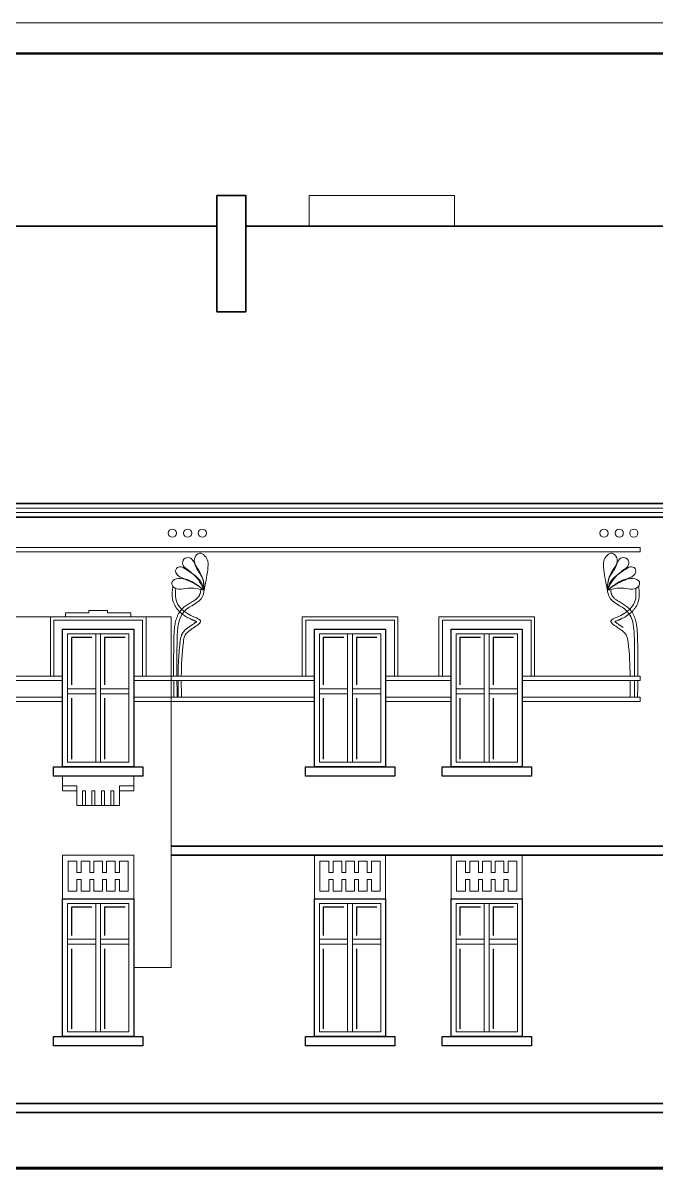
# Model space of a CAD drawing. Header units: millimetres. Extents: x 752233 to 2620908, y -654617 to -58944.
# Drawn here: x 1368461 to 1378793, y -291300 to -272613 of the extents above; entities that cross this region are included whole.
import ezdxf

# ---------------------------------------------------------------- set-up
doc = ezdxf.new("R2010")
doc.units = ezdxf.units.MM
doc.header["$LTSCALE"] = 90
doc.layers.get('0').update_dxf_attribs({"lineweight": 15})

msp = doc.modelspace()

# ---------------------------------------------------------------- linework, layer by layer
at = {"color": 250, "linetype": 'ByBlock', "ltscale": 4}
msp.add_line((1393313.3, -272613.1), (1306957.9, -272613.1), dxfattribs=at)
at = {"color": 7, "lineweight": 50}
msp.add_line((1308957.9, -273113.1), (1392813.3, -273113.1), dxfattribs=at)
at = {"color": 250, "lineweight": 15}
for p, q in [((1373133.4, -275427.7), (1373133.4, -275927.7)), ((1373133.4, -275427.7), (1375503.4, -275427.7)), ((1375503.4, -275427.7), (1375503.4, -275927.7)), ((1389673.4, -280529.6), (1356983.4, -280529.6)), ((1389583.4, -280604.6), (1357073.4, -280604.6)), ((1357233.4, -281174.2), (1378533.4, -281174.2)), ((1378533.4, -281174.2), (1378533.4, -281244.2)), ((1357233.4, -281244.2), (1378533.4, -281244.2)), ((1368239.9, -282304.6), (1368909.9, -282304.6)), ((1370469.9, -282304.6), (1370882.9, -282304.6)), ((1370882.9, -288029.6), (1370882.9, -282304.6)), ((1369649.9, -282584.6), (1369649.9, -284674.6)), ((1369729.9, -282584.6), (1369729.9, -284674.6)), ((1373759.9, -282584.6), (1373759.9, -284674.6)), ((1373839.9, -282584.6), (1373839.9, -284674.6)), ((1375989.9, -282584.6), (1375989.9, -284674.6)), ((1376069.9, -282584.6), (1376069.9, -284674.6)), ((1368039.9, -283274.2), (1369109.9, -283274.2)), ((1368909.9, -283274.2), (1369109.9, -283274.2)), ((1370269.9, -283274.2), (1370469.9, -283274.2)), ((1370269.9, -283274.2), (1373219.9, -283274.2)), ((1373019.9, -283274.2), (1373219.9, -283274.2)), ((1374379.9, -283274.2), (1374579.9, -283274.2)), ((1374379.9, -283274.2), (1375449.9, -283274.2)), ((1375249.9, -283274.2), (1375449.9, -283274.2)), ((1376609.9, -283274.2), (1376809.9, -283274.2)), ((1376609.9, -283274.2), (1378533.4, -283274.2)), ((1378533.4, -283274.2), (1378533.4, -283344.2)), ((1368039.9, -283344.2), (1369109.9, -283344.2)), ((1369189.9, -283479.2), (1369649.9, -283479.2)), ((1369729.9, -283479.2), (1370189.9, -283479.2)), ((1370269.9, -283344.2), (1373219.9, -283344.2)), ((1373299.9, -283479.2), (1373759.9, -283479.2)), ((1373839.9, -283479.2), (1374299.9, -283479.2)), ((1374379.9, -283344.2), (1375449.9, -283344.2)), ((1375529.9, -283479.2), (1375989.9, -283479.2)), ((1376069.9, -283479.2), (1376529.9, -283479.2)), ((1376609.9, -283344.2), (1378533.4, -283344.2)), ((1368039.9, -283614.2), (1369109.9, -283614.2)), ((1369189.9, -283559.2), (1369649.9, -283559.2)), ((1369729.9, -283559.2), (1370189.9, -283559.2)), ((1370269.9, -283614.2), (1373219.9, -283614.2)), ((1373299.9, -283559.2), (1373759.9, -283559.2)), ((1373839.9, -283559.2), (1374299.9, -283559.2)), ((1374379.9, -283614.2), (1375449.9, -283614.2)), ((1375529.9, -283559.2), (1375989.9, -283559.2)), ((1376069.9, -283559.2), (1376529.9, -283559.2)), ((1376609.9, -283614.2), (1378533.4, -283614.2)), ((1378533.4, -283614.2), (1378533.4, -283684.2)), ((1368039.9, -283684.2), (1369109.9, -283684.2)), ((1370269.9, -283684.2), (1373219.9, -283684.2)), ((1374379.9, -283684.2), (1375449.9, -283684.2)), ((1376609.9, -283684.2), (1378533.4, -283684.2)), ((1369434.7, -285144.6), (1369483.4, -285144.6)), ((1369434.7, -285144.6), (1369434.7, -285384.6)), ((1369483.4, -285144.6), (1369483.4, -285384.6)), ((1369588.1, -285144.6), (1369636.8, -285144.6)), ((1369588.1, -285144.6), (1369588.1, -285384.6)), ((1369636.8, -285144.6), (1369636.8, -285384.6)), ((1369743.1, -285144.6), (1369791.8, -285144.6)), ((1369743.1, -285144.6), (1369743.1, -285384.6)), ((1369791.8, -285144.6), (1369791.8, -285384.6)), ((1369896.5, -285144.6), (1369945.2, -285144.6)), ((1369896.5, -285144.6), (1369896.5, -285384.6)), ((1369945.2, -285144.6), (1369945.2, -285384.6)), ((1369340.6, -286291.1), (1369340.6, -286479.2)), ((1369411.5, -286291.1), (1369411.5, -286479.2)), ((1369553.2, -286291.1), (1369553.2, -286479.2)), ((1369619.1, -286291.1), (1369619.1, -286479.2)), ((1369760.8, -286291.1), (1369760.8, -286479.2)), ((1369826.6, -286291.1), (1369826.6, -286479.2)), ((1369968.4, -286291.1), (1369968.4, -286479.2)), ((1370039.3, -286291.1), (1370039.3, -286479.2)), ((1373450.6, -286291.1), (1373450.6, -286479.2)), ((1373521.5, -286291.1), (1373521.5, -286479.2)), ((1373663.2, -286291.1), (1373663.2, -286479.2)), ((1373729.1, -286291.1), (1373729.1, -286479.2)), ((1373870.8, -286291.1), (1373870.8, -286479.2)), ((1373936.6, -286291.1), (1373936.6, -286479.2)), ((1374078.4, -286291.1), (1374078.4, -286479.2)), ((1374149.3, -286291.1), (1374149.3, -286479.2)), ((1375680.6, -286291.1), (1375680.6, -286479.2)), ((1375751.5, -286291.1), (1375751.5, -286479.2)), ((1375893.2, -286291.1), (1375893.2, -286479.2)), ((1375959.1, -286291.1), (1375959.1, -286479.2)), ((1376100.8, -286291.1), (1376100.8, -286479.2)), ((1376166.6, -286291.1), (1376166.6, -286479.2)), ((1376308.4, -286291.1), (1376308.4, -286479.2)), ((1376379.3, -286291.1), (1376379.3, -286479.2)), ((1369340.6, -286479.2), (1369411.5, -286479.2)), ((1369340.6, -286592.8), (1369411.5, -286592.8)), ((1369340.6, -286592.8), (1369340.6, -286781)), ((1369411.5, -286592.8), (1369411.5, -286781)), ((1369553.2, -286479.2), (1369619.1, -286479.2)), ((1369553.2, -286592.8), (1369619.1, -286592.8)), ((1369553.2, -286592.8), (1369553.2, -286781)), ((1369619.1, -286592.8), (1369619.1, -286781)), ((1369760.8, -286479.2), (1369826.6, -286479.2)), ((1369760.8, -286592.8), (1369826.6, -286592.8)), ((1369760.8, -286592.8), (1369760.8, -286781)), ((1369826.6, -286592.8), (1369826.6, -286781)), ((1369968.4, -286479.2), (1370039.3, -286479.2)), ((1369968.4, -286592.8), (1370039.3, -286592.8)), ((1369968.4, -286592.8), (1369968.4, -286781)), ((1370039.3, -286592.8), (1370039.3, -286781)), ((1373450.6, -286479.2), (1373521.5, -286479.2)), ((1373450.6, -286592.8), (1373521.5, -286592.8)), ((1373450.6, -286592.8), (1373450.6, -286781)), ((1373521.5, -286592.8), (1373521.5, -286781)), ((1373663.2, -286479.2), (1373729.1, -286479.2)), ((1373663.2, -286592.8), (1373729.1, -286592.8)), ((1373663.2, -286592.8), (1373663.2, -286781)), ((1373729.1, -286592.8), (1373729.1, -286781)), ((1373870.8, -286479.2), (1373936.6, -286479.2)), ((1373870.8, -286592.8), (1373936.6, -286592.8)), ((1373870.8, -286592.8), (1373870.8, -286781)), ((1373936.6, -286592.8), (1373936.6, -286781)), ((1374078.4, -286479.2), (1374149.3, -286479.2)), ((1374078.4, -286592.8), (1374149.3, -286592.8)), ((1374078.4, -286592.8), (1374078.4, -286781)), ((1374149.3, -286592.8), (1374149.3, -286781)), ((1375680.6, -286479.2), (1375751.5, -286479.2)), ((1375680.6, -286592.8), (1375751.5, -286592.8)), ((1375680.6, -286592.8), (1375680.6, -286781)), ((1375751.5, -286592.8), (1375751.5, -286781)), ((1375893.2, -286479.2), (1375959.1, -286479.2)), ((1375893.2, -286592.8), (1375959.1, -286592.8)), ((1375893.2, -286592.8), (1375893.2, -286781)), ((1375959.1, -286592.8), (1375959.1, -286781)), ((1376100.8, -286479.2), (1376166.6, -286479.2)), ((1376100.8, -286592.8), (1376166.6, -286592.8)), ((1376100.8, -286592.8), (1376100.8, -286781)), ((1376166.6, -286592.8), (1376166.6, -286781)), ((1376308.4, -286479.2), (1376379.3, -286479.2)), ((1376308.4, -286592.8), (1376379.3, -286592.8)), ((1376308.4, -286592.8), (1376308.4, -286781)), ((1376379.3, -286592.8), (1376379.3, -286781)), ((1369649.9, -286984.6), (1369649.9, -289074.6)), ((1369729.9, -286984.6), (1369729.9, -289074.6)), ((1373759.9, -286984.6), (1373759.9, -289074.6)), ((1373839.9, -286984.6), (1373839.9, -289074.6)), ((1375989.9, -286984.6), (1375989.9, -289074.6)), ((1376069.9, -286984.6), (1376069.9, -289074.6)), ((1369189.9, -287567), (1369649.9, -287567)), ((1369729.9, -287567), (1370189.9, -287567)), ((1373299.9, -287567), (1373759.9, -287567)), ((1373839.9, -287567), (1374299.9, -287567)), ((1375529.9, -287567), (1375989.9, -287567)), ((1376069.9, -287567), (1376529.9, -287567)), ((1369189.9, -287647), (1369649.9, -287647)), ((1369729.9, -287647), (1370189.9, -287647)), ((1373299.9, -287647), (1373759.9, -287647)), ((1373839.9, -287647), (1374299.9, -287647)), ((1375529.9, -287647), (1375989.9, -287647)), ((1376069.9, -287647), (1376529.9, -287647)), ((1370269.9, -288029.6), (1370882.9, -288029.6))]:
    msp.add_line(p, q, dxfattribs=at)
at = {"color": 250, "lineweight": 35}
for p, q in [((1371627.9, -275927.7), (1364718.2, -275927.7)), ((1384413.4, -275927.7), (1372097.9, -275927.7)), ((1389673.4, -280454.6), (1356983.4, -280454.6)), ((1389513.4, -280679.6), (1357143.4, -280679.6)), ((1389473.4, -286044.6), (1370882.9, -286044.6)), ((1389473.4, -286194.6), (1370882.9, -286194.6)), ((1389473.4, -290244.6), (1349983.4, -290244.6)), ((1389473.4, -290394.6), (1349983.4, -290394.6))]:
    msp.add_line(p, q, dxfattribs=at)
at = {"color": 250, "lineweight": 60}
msp.add_line((1391199.6, -291300.2), (1309795.2, -291300.2), dxfattribs=at)
at = {"color": 250, "lineweight": 35}
msp.add_lwpolyline([(1371627.9, -275427.7), (1371627.9, -277327.6), (1372097.9, -277327.6), (1372097.9, -275427.7)], close=True, dxfattribs=at)
at = {"color": 250, "lineweight": 15}
for points in [[(1368909.9, -283274.2), (1368909.9, -282304.6), (1370469.9, -282304.6), (1370469.9, -283274.2)], [(1368966.7, -283274.2), (1368966.7, -282361.4), (1370413.1, -282361.4), (1370413.1, -283274.2)], [(1369157.4, -282304.6), (1369157.4, -282239.1), (1369538.2, -282239.1), (1369538.2, -282199.3), (1369689.9, -282199.3)], [(1370222.5, -282304.6), (1370222.5, -282239.1), (1369841.6, -282239.1), (1369841.6, -282199.3), (1369689.9, -282199.3)], [(1373019.9, -283274.2), (1373019.9, -282304.6), (1374579.9, -282304.6), (1374579.9, -283274.2)], [(1373076.7, -283274.2), (1373076.7, -282361.4), (1374523.1, -282361.4), (1374523.1, -283274.2)], [(1375249.9, -283274.2), (1375249.9, -282304.6), (1376809.9, -282304.6), (1376809.9, -283274.2)], [(1375306.7, -283274.2), (1375306.7, -282361.4), (1376753.1, -282361.4), (1376753.1, -283274.2)], [(1369109.9, -284904.6), (1369109.9, -285144.6), (1369339.9, -285144.6), (1369339.9, -285384.6), (1370039.9, -285384.6), (1370039.9, -285144.6), (1370269.9, -285144.6), (1370269.9, -284904.6)], [(1369109.9, -285064.6), (1369339.9, -285064.6), (1369339.9, -285144.6)], [(1370269.9, -285064.6), (1370039.9, -285064.6), (1370039.9, -285144.6)], [(1369340.6, -286781), (1369198.9, -286781), (1369198.9, -286291.1), (1369340.6, -286291.1)], [(1369411.5, -286291.1), (1369553.2, -286291.1)], [(1369619.1, -286291.1), (1369760.8, -286291.1)], [(1369968.4, -286291.1), (1369826.6, -286291.1)], [(1370039.3, -286781), (1370181, -286781), (1370181, -286291.1), (1370039.3, -286291.1)], [(1373450.6, -286781), (1373308.9, -286781), (1373308.9, -286291.1), (1373450.6, -286291.1)], [(1373521.5, -286291.1), (1373663.2, -286291.1)], [(1373729.1, -286291.1), (1373870.8, -286291.1)], [(1374078.4, -286291.1), (1373936.6, -286291.1)], [(1374149.3, -286781), (1374291, -286781), (1374291, -286291.1), (1374149.3, -286291.1)], [(1375680.6, -286781), (1375538.9, -286781), (1375538.9, -286291.1), (1375680.6, -286291.1)], [(1375751.5, -286291.1), (1375893.2, -286291.1)], [(1375959.1, -286291.1), (1376100.8, -286291.1)], [(1376308.4, -286291.1), (1376166.6, -286291.1)], [(1376379.3, -286781), (1376521, -286781), (1376521, -286291.1), (1376379.3, -286291.1)], [(1369553.2, -286781), (1369411.5, -286781)], [(1369760.8, -286781), (1369619.1, -286781)], [(1369826.6, -286781), (1369968.4, -286781)], [(1373663.2, -286781), (1373521.5, -286781)], [(1373870.8, -286781), (1373729.1, -286781)], [(1373936.6, -286781), (1374078.4, -286781)], [(1375893.2, -286781), (1375751.5, -286781)], [(1376100.8, -286781), (1375959.1, -286781)], [(1376166.6, -286781), (1376308.4, -286781)]]:
    msp.add_lwpolyline(points, dxfattribs=at)
at = {"color": 250, "lineweight": 30}
for points in [[(1369109.9, -282504.6), (1370269.9, -282504.6), (1370269.9, -284754.6), (1369109.9, -284754.6)], [(1373219.9, -282504.6), (1374379.9, -282504.6), (1374379.9, -284754.6), (1373219.9, -284754.6)], [(1375449.9, -282504.6), (1376609.9, -282504.6), (1376609.9, -284754.6), (1375449.9, -284754.6)], [(1368959.9, -284754.6), (1370419.9, -284754.6), (1370419.9, -284904.6), (1368959.9, -284904.6)], [(1373069.9, -284754.6), (1374529.9, -284754.6), (1374529.9, -284904.6), (1373069.9, -284904.6)], [(1375299.9, -284754.6), (1376759.9, -284754.6), (1376759.9, -284904.6), (1375299.9, -284904.6)], [(1369109.9, -286904.6), (1370269.9, -286904.6), (1370269.9, -289154.6), (1369109.9, -289154.6)], [(1373219.9, -286904.6), (1374379.9, -286904.6), (1374379.9, -289154.6), (1373219.9, -289154.6)], [(1375449.9, -286904.6), (1376609.9, -286904.6), (1376609.9, -289154.6), (1375449.9, -289154.6)], [(1368959.9, -289154.6), (1370419.9, -289154.6), (1370419.9, -289304.6), (1368959.9, -289304.6)], [(1373069.9, -289154.6), (1374529.9, -289154.6), (1374529.9, -289304.6), (1373069.9, -289304.6)], [(1375299.9, -289154.6), (1376759.9, -289154.6), (1376759.9, -289304.6), (1375299.9, -289304.6)]]:
    msp.add_lwpolyline(points, close=True, dxfattribs=at)
at = {"color": 250, "lineweight": 15}
for points in [[(1369189.9, -282584.6), (1370189.9, -282584.6), (1370189.9, -284674.6), (1369189.9, -284674.6)], [(1373299.9, -282584.6), (1374299.9, -282584.6), (1374299.9, -284674.6), (1373299.9, -284674.6)], [(1375529.9, -282584.6), (1376529.9, -282584.6), (1376529.9, -284674.6), (1375529.9, -284674.6)], [(1369109.9, -286194.6), (1370269.9, -286194.6), (1370269.9, -286904.6), (1369109.9, -286904.6)], [(1373219.9, -286194.6), (1374379.9, -286194.6), (1374379.9, -286904.6), (1373219.9, -286904.6)], [(1375449.9, -286194.6), (1376609.9, -286194.6), (1376609.9, -286904.6), (1375449.9, -286904.6)], [(1369189.9, -286984.6), (1370189.9, -286984.6), (1370189.9, -289074.6), (1369189.9, -289074.6)], [(1373299.9, -286984.6), (1374299.9, -286984.6), (1374299.9, -289074.6), (1373299.9, -289074.6)], [(1375529.9, -286984.6), (1376529.9, -286984.6), (1376529.9, -289074.6), (1375529.9, -289074.6)]]:
    msp.add_lwpolyline(points, close=True, dxfattribs=at)
at = {"color": 250, "lineweight": 30}
for points in [[(1369587.3, -282641.7), (1369252.7, -282641.7), (1369252.7, -283415.2)], [(1370127.3, -282641.7), (1369792.7, -282641.7), (1369792.7, -283415.2)], [(1373697.3, -282641.7), (1373362.7, -282641.7), (1373362.7, -283415.2)], [(1374237.3, -282641.7), (1373902.7, -282641.7), (1373902.7, -283415.2)], [(1375927.3, -282641.7), (1375592.7, -282641.7), (1375592.7, -283415.2)], [(1376467.3, -282641.7), (1376132.7, -282641.7), (1376132.7, -283415.2)], [(1369252.7, -283632.4), (1369252.7, -284626)], [(1369792.7, -283632.4), (1369792.7, -284626)], [(1373362.7, -283632.4), (1373362.7, -284626)], [(1373902.7, -283632.4), (1373902.7, -284626)], [(1375592.7, -283632.4), (1375592.7, -284626)], [(1376132.7, -283632.4), (1376132.7, -284626)], [(1369587.3, -287041.7), (1369252.7, -287041.7), (1369252.7, -287503)], [(1370127.3, -287041.7), (1369792.7, -287041.7), (1369792.7, -287503)], [(1373697.3, -287041.7), (1373362.7, -287041.7), (1373362.7, -287503)], [(1374237.3, -287041.7), (1373902.7, -287041.7), (1373902.7, -287503)], [(1375927.3, -287041.7), (1375592.7, -287041.7), (1375592.7, -287503)], [(1376467.3, -287041.7), (1376132.7, -287041.7), (1376132.7, -287503)], [(1369252.7, -287720.2), (1369252.7, -289026)], [(1369792.7, -287720.2), (1369792.7, -289026)], [(1373362.7, -287720.2), (1373362.7, -289026)], [(1373902.7, -287720.2), (1373902.7, -289026)], [(1375592.7, -287720.2), (1375592.7, -289026)], [(1376132.7, -287720.2), (1376132.7, -289026)]]:
    msp.add_lwpolyline(points, dxfattribs=at)
at = {"color": 250, "lineweight": 15}
for centre in [(1370899.9, -280940.3), (1371149.9, -280940.3), (1371388.3, -280940.3), (1377942.1, -280940.3), (1378192.1, -280940.3), (1378430.4, -280940.3)]:
    msp.add_circle(centre, 66.6, dxfattribs=at)
for points in [[(1371418.4, -281871.4), (1371384.5, -281660.1), (1371293.1, -281508.7), (1371179.3, -281339.8), (1371089.9, -281362), (1371070.8, -281453.2), (1371146, -281532.2), (1371241.8, -281609.2), (1371362.8, -281729.5), (1371418.4, -281871.4)], [(1371418.4, -281871.4), (1371476.8, -281536), (1371476.8, -281394.3), (1371426.3, -281306.8), (1371341.7, -281267), (1371264.9, -281343.8), (1371264.9, -281429.9), (1371330.6, -281543.6), (1371406.6, -281720.6), (1371418.4, -281871.4)], [(1377997.9, -281871.4), (1377939.5, -281536), (1377939.5, -281394.3), (1377990, -281306.8), (1378074.6, -281267), (1378151.3, -281343.8), (1378151.3, -281429.9), (1378085.7, -281543.6), (1378009.7, -281720.6), (1377997.9, -281871.4)], [(1377997.9, -281871.4), (1378031.8, -281660.1), (1378123.2, -281508.7), (1378237, -281339.8), (1378326.4, -281362), (1378345.5, -281453.2), (1378270.3, -281532.2), (1378174.5, -281609.2), (1378053.5, -281729.5), (1377997.9, -281871.4)], [(1371418.4, -281871.4), (1371251.9, -281619.7), (1371124.8, -281532.1), (1371022.9, -281486.4), (1370956.5, -281535.1), (1370986.3, -281626.7), (1371139.7, -281694.6), (1371256.4, -281752.8), (1371418.4, -281871.4)], [(1377997.9, -281871.4), (1378164.4, -281619.7), (1378291.5, -281532.1), (1378393.4, -281486.4), (1378459.8, -281535.1), (1378430, -281626.7), (1378276.6, -281694.6), (1378159.9, -281752.8), (1377997.9, -281871.4)], [(1371418.4, -281871.4), (1371151.6, -281837.7), (1371006.2, -281851.4), (1370910, -281808.1), (1370894.8, -281733.7), (1371002.6, -281677.2), (1371134.5, -281703.8), (1371248.3, -281756.7), (1371418.4, -281871.4)], [(1377997.9, -281871.4), (1378264.7, -281837.7), (1378410.1, -281851.4), (1378506.3, -281808.1), (1378521.5, -281733.7), (1378413.7, -281677.2), (1378281.8, -281703.8), (1378168, -281756.7), (1377997.9, -281871.4)], [(1370956.1, -281841.1), (1370956.1, -282006.7), (1371258.7, -282309.3), (1371360.2, -282367.9), (1371239.5, -282488.5), (1371188.3, -282522.7)], [(1378460.2, -281841.1), (1378460.2, -282006.7), (1378157.6, -282309.3), (1378056.1, -282367.9), (1378176.8, -282488.5), (1378228, -282522.7)]]:
    msp.add_spline(points, degree=3, dxfattribs=at)
for points, knots in [([(1370909.6, -281807.6), (1370902.2, -281849.6), (1370901.2, -281862.4), (1370899.4, -281888.4), (1370898.6, -281901.6), (1370897.8, -281928.1), (1370897.6, -281941.5), (1370898.4, -281968.4), (1370899.3, -281982), (1370901.7, -282002.2), (1370902.6, -282008.9), (1370905.5, -282025.2), (1370907.5, -282034.8), (1370912.5, -282053.6), (1370915.3, -282062.8), (1370924.1, -282087.5), (1370930.8, -282102.6), (1370946.1, -282131.7), (1370954.7, -282145.8), (1370973.8, -282172.8), (1370984.3, -282185.8), (1371006.8, -282210.8), (1371018.8, -282222.7), (1371044.4, -282245.6), (1371058, -282256.6), (1371086.4, -282277.5), (1371101.3, -282287.6), (1371141.1, -282312.1), (1371166.9, -282325.9), (1371199.2, -282341.2), (1371204.4, -282343.6), (1371213.4, -282347.7), (1371217.2, -282349.4), (1371223.9, -282352.3), (1371226.7, -282353.5), (1371231.6, -282355.6), (1371233.7, -282356.4), (1371237.9, -282358.2), (1371240.1, -282359.1), (1371244.5, -282360.9), (1371246.6, -282361.7), (1371253.1, -282364.3), (1371257.3, -282366), (1371267, -282369.9), (1371272.4, -282372.1), (1371282.7, -282376.3), (1371287.5, -282378.4), (1371293.1, -282380.9), (1371294.3, -282381.5), (1371295.5, -282382)], [0, 0, 0, 0, 36.8265915, 36.8265915, 73.653183, 73.653183, 110.4797745, 110.4797745, 147.306366, 147.306366, 165.3550279, 165.3550279, 191.4630406, 191.4630406, 217.5710533, 217.5710533, 262.3217464, 262.3217464, 307.0724395, 307.0724395, 351.8231327, 351.8231327, 396.5738258, 396.5738258, 441.3245189, 441.3245189, 486.0752121, 486.0752121, 556.2493509, 556.2493509, 569.5589449, 569.5589449, 579.1058559, 579.1058559, 586.2364172, 586.2364172, 591.2998485, 591.2998485, 596.6770537, 596.6770537, 602.0542588, 602.0542588, 612.8086691, 612.8086691, 627.5065501, 627.5065501, 642.2044311, 642.2044311, 646.478024, 646.478024, 646.478024, 646.478024]), ([(1371366.7, -281859.5), (1371364.6, -281870.8), (1371363.1, -281879.2), (1371360, -281895.5), (1371358.3, -281903.3), (1371354.8, -281918.1), (1371352.9, -281925), (1371349.1, -281936.7), (1371347.3, -281941.5), (1371344.8, -281947.4), (1371344.2, -281948.8), (1371343.2, -281951.1), (1371342.7, -281952), (1371341.1, -281955.2), (1371339.9, -281957.4), (1371335.9, -281964.5), (1371332.9, -281969.1), (1371326, -281978.3), (1371322.3, -281982.9), (1371314, -281991.9), (1371309.6, -281996.4), (1371300, -282005.3), (1371294.8, -282009.7), (1371283.9, -282018.4), (1371278.2, -282022.8), (1371263, -282033.7), (1371253.3, -282040.2), (1371232.9, -282053.2), (1371222.3, -282059.7), (1371200.5, -282072.9), (1371189.3, -282079.5), (1371166.7, -282093.3), (1371155.2, -282100.3), (1371132.5, -282115.1), (1371121.1, -282122.8), (1371098.8, -282139.2), (1371087.9, -282147.9), (1371074.4, -282159.8), (1371071.6, -282162.4), (1371067, -282166.8), (1371065.1, -282168.6), (1371061.4, -282172.2), (1371059.6, -282174), (1371054.2, -282179.6), (1371050.8, -282183.3), (1371040.6, -282194.8), (1371034.2, -282202.6), (1371018.7, -282223.4), (1371010.1, -282236.6), (1370994.7, -282263.7), (1370987.8, -282277.6), (1370975.5, -282306.1), (1370970, -282320.6), (1370960.4, -282350.1), (1370956.2, -282365), (1370948.9, -282395.3), (1370945.8, -282410.5), (1370938.9, -282449.8), (1370935.8, -282473.9), (1370931, -282522.3), (1370929.3, -282546.6), (1370926.9, -282595), (1370926.1, -282619.1), (1370925.3, -282650), (1370925.1, -282657.1), (1370924.8, -282670.4), (1370924.7, -282676.6), (1370924.4, -282689), (1370924.3, -282695.1), (1370923.9, -282713.6), (1370923.6, -282725.9), (1370923, -282762.6), (1370922.6, -282786.9), (1370921.5, -282859.3), (1370921.1, -282906.8), (1370920.2, -283047.8), (1370920.3, -283139.4), (1370920.9, -283244.6), (1370921, -283259.4), (1370921.1, -283274.2)], [0, 0, 0, 0, 25.7332937, 25.7332937, 51.4665874, 51.4665874, 77.199881, 77.199881, 97.9560649, 97.9560649, 104.5029014, 104.5029014, 108.9260735, 108.9260735, 120.4320502, 120.4320502, 144.7137772, 144.7137772, 168.9955042, 168.9955042, 193.2772312, 193.2772312, 217.5589582, 217.5589582, 241.8406852, 241.8406852, 278.6745863, 278.6745863, 315.5084874, 315.5084874, 352.3423885, 352.3423885, 389.1762896, 389.1762896, 426.0101907, 426.0101907, 462.8440918, 462.8440918, 472.7566319, 472.7566319, 479.4596739, 479.4596739, 486.1627158, 486.1627158, 499.5687998, 499.5687998, 526.3809676, 526.3809676, 568.5230853, 568.5230853, 610.6652029, 610.6652029, 652.8073206, 652.8073206, 694.9494382, 694.9494382, 737.0915559, 737.0915559, 802.4284236, 802.4284236, 867.7652914, 867.7652914, 933.1021591, 933.1021591, 952.56603, 952.56603, 969.774606, 969.774606, 986.983182, 986.983182, 1021.400334, 1021.400334, 1090.2346379, 1090.2346379, 1227.9032457, 1227.9032457, 1503.2404614, 1503.2404614, 1548.581059, 1548.581059, 1548.581059, 1548.581059]), ([(1371418.4, -281871.4), (1371412, -281907.5), (1371383.2, -282068.7), (1370993.9, -282175.7), (1370973.3, -282723), (1370972.8, -283082.6), (1370974.1, -283274.2)], [0, 0, 0, 0, 106.6883158, 475.3530894, 960.781268, 1548.9696341, 1548.9696341, 1548.9696341, 1548.9696341]), ([(1377997.9, -281871.4), (1378004.3, -281907.5), (1378033.1, -282068.7), (1378422.4, -282175.7), (1378443, -282723), (1378443.5, -283082.6), (1378442.1, -283274.2)], [0, 0, 0, 0, 106.6883158, 475.3530894, 960.781268, 1548.9696341, 1548.9696341, 1548.9696341, 1548.9696341]), ([(1378049.6, -281859.5), (1378051.7, -281870.8), (1378053.2, -281879.2), (1378056.3, -281895.5), (1378058, -281903.3), (1378061.5, -281918.1), (1378063.4, -281925), (1378067.2, -281936.7), (1378069, -281941.5), (1378071.5, -281947.4), (1378072.1, -281948.8), (1378073.1, -281951.1), (1378073.6, -281952), (1378075.1, -281955.2), (1378076.4, -281957.4), (1378080.4, -281964.5), (1378083.4, -281969.1), (1378090.3, -281978.3), (1378094, -281982.9), (1378102.2, -281991.9), (1378106.7, -281996.4), (1378116.3, -282005.3), (1378121.5, -282009.7), (1378132.4, -282018.4), (1378138.1, -282022.8), (1378153.3, -282033.7), (1378163, -282040.2), (1378183.4, -282053.2), (1378194, -282059.7), (1378215.8, -282072.9), (1378227, -282079.5), (1378249.6, -282093.3), (1378261.1, -282100.3), (1378283.8, -282115.1), (1378295.2, -282122.8), (1378317.5, -282139.2), (1378328.4, -282147.9), (1378341.8, -282159.8), (1378344.7, -282162.4), (1378349.3, -282166.8), (1378351.2, -282168.6), (1378354.9, -282172.2), (1378356.7, -282174), (1378362.1, -282179.6), (1378365.5, -282183.3), (1378375.7, -282194.8), (1378382.1, -282202.6), (1378397.6, -282223.4), (1378406.2, -282236.6), (1378421.6, -282263.7), (1378428.5, -282277.6), (1378440.8, -282306.1), (1378446.3, -282320.6), (1378455.9, -282350.1), (1378460.1, -282365), (1378467.4, -282395.3), (1378470.5, -282410.5), (1378477.4, -282449.8), (1378480.5, -282473.9), (1378485.3, -282522.3), (1378486.9, -282546.6), (1378489.4, -282595), (1378490.2, -282619.1), (1378491, -282650), (1378491.2, -282657.1), (1378491.5, -282670.4), (1378491.6, -282676.6), (1378491.9, -282689), (1378492, -282695.1), (1378492.4, -282713.6), (1378492.7, -282725.9), (1378493.3, -282762.6), (1378493.7, -282786.9), (1378494.8, -282859.3), (1378495.2, -282906.8), (1378496.1, -283047.8), (1378496, -283139.4), (1378495.4, -283244.6), (1378495.3, -283259.4), (1378495.2, -283274.2)], [0, 0, 0, 0, 25.7332937, 25.7332937, 51.4665874, 51.4665874, 77.199881, 77.199881, 97.9560649, 97.9560649, 104.5029014, 104.5029014, 108.9260735, 108.9260735, 120.4320502, 120.4320502, 144.7137772, 144.7137772, 168.9955042, 168.9955042, 193.2772312, 193.2772312, 217.5589582, 217.5589582, 241.8406852, 241.8406852, 278.6745863, 278.6745863, 315.5084874, 315.5084874, 352.3423885, 352.3423885, 389.1762896, 389.1762896, 426.0101907, 426.0101907, 462.8440918, 462.8440918, 472.7566319, 472.7566319, 479.4596739, 479.4596739, 486.1627158, 486.1627158, 499.5687998, 499.5687998, 526.3809676, 526.3809676, 568.5230853, 568.5230853, 610.6652029, 610.6652029, 652.8073206, 652.8073206, 694.9494382, 694.9494382, 737.0915559, 737.0915559, 802.4284236, 802.4284236, 867.7652914, 867.7652914, 933.1021591, 933.1021591, 952.56603, 952.56603, 969.774606, 969.774606, 986.983182, 986.983182, 1021.400334, 1021.400334, 1090.2346379, 1090.2346379, 1227.9032457, 1227.9032457, 1503.2404614, 1503.2404614, 1548.581059, 1548.581059, 1548.581059, 1548.581059]), ([(1378506.7, -281807.6), (1378514.1, -281849.6), (1378515.1, -281862.4), (1378516.9, -281888.4), (1378517.6, -281901.6), (1378518.5, -281928.1), (1378518.6, -281941.5), (1378517.9, -281968.4), (1378517, -281982), (1378514.6, -282002.2), (1378513.7, -282008.9), (1378510.8, -282025.2), (1378508.8, -282034.8), (1378503.8, -282053.6), (1378501, -282062.8), (1378492.2, -282087.5), (1378485.5, -282102.6), (1378470.2, -282131.7), (1378461.6, -282145.8), (1378442.5, -282172.8), (1378432, -282185.8), (1378409.5, -282210.8), (1378397.4, -282222.7), (1378371.8, -282245.6), (1378358.3, -282256.6), (1378329.9, -282277.5), (1378315, -282287.6), (1378275.2, -282312.1), (1378249.4, -282325.9), (1378217.1, -282341.2), (1378211.9, -282343.6), (1378202.9, -282347.7), (1378199.1, -282349.4), (1378192.4, -282352.3), (1378189.6, -282353.5), (1378184.7, -282355.6), (1378182.6, -282356.4), (1378178.4, -282358.2), (1378176.2, -282359.1), (1378171.8, -282360.9), (1378169.7, -282361.7), (1378163.2, -282364.3), (1378159, -282366), (1378149.3, -282369.9), (1378143.9, -282372.1), (1378133.6, -282376.3), (1378128.8, -282378.4), (1378123.2, -282380.9), (1378121.9, -282381.5), (1378120.8, -282382)], [0, 0, 0, 0, 36.8265915, 36.8265915, 73.653183, 73.653183, 110.4797745, 110.4797745, 147.306366, 147.306366, 165.3550279, 165.3550279, 191.4630406, 191.4630406, 217.5710533, 217.5710533, 262.3217464, 262.3217464, 307.0724395, 307.0724395, 351.8231327, 351.8231327, 396.5738258, 396.5738258, 441.3245189, 441.3245189, 486.0752121, 486.0752121, 556.2493509, 556.2493509, 569.5589449, 569.5589449, 579.1058559, 579.1058559, 586.2364172, 586.2364172, 591.2998485, 591.2998485, 596.6770537, 596.6770537, 602.0542588, 602.0542588, 612.8086691, 612.8086691, 627.5065501, 627.5065501, 642.2044311, 642.2044311, 646.478024, 646.478024, 646.478024, 646.478024]), ([(1371155.2, -282481.1), (1371148.9, -282486.2), (1371142.4, -282491.4), (1371129.1, -282502.2), (1371122.4, -282507.9), (1371109, -282520), (1371102.4, -282526.4), (1371090.7, -282538.7), (1371085.6, -282544.5), (1371075.9, -282556.9), (1371071.2, -282563.5), (1371066.2, -282571.7), (1371065.4, -282572.9), (1371064, -282575.4), (1371063.2, -282576.7), (1371061.2, -282580.4), (1371059.8, -282582.9), (1371056, -282590.5), (1371053.7, -282595.6), (1371048.4, -282608.6), (1371045.6, -282616.5), (1371040.8, -282632.2), (1371038.8, -282640), (1371035.4, -282655.5), (1371033.9, -282663.2), (1371031.4, -282678.3), (1371030.2, -282685.8), (1371028.8, -282696.5), (1371028.3, -282699.8), (1371027.6, -282705.3), (1371027.3, -282707.6), (1371026.8, -282711.6), (1371026.6, -282713.4), (1371026.2, -282717), (1371025.9, -282718.8), (1371025.3, -282724.2), (1371024.9, -282727.8), (1371023.6, -282738.5), (1371022.7, -282745.7), (1371020.3, -282767.1), (1371018.8, -282781.4), (1371014.4, -282824.1), (1371011.8, -282852.5), (1371004.9, -282937.2), (1371001.5, -282993.2), (1370995.6, -283124.6), (1370993.9, -283199.7), (1370993.2, -283274.2)], [0, 0, 0, 0, 23.358859, 23.358859, 46.717718, 46.717718, 70.076577, 70.076577, 88.6859348, 88.6859348, 107.2952926, 107.2952926, 110.5532181, 110.5532181, 113.8111436, 113.8111436, 120.3269945, 120.3269945, 133.3586964, 133.3586964, 153.5898429, 153.5898429, 173.8209894, 173.8209894, 194.0521359, 194.0521359, 214.2832824, 214.2832824, 223.5038006, 223.5038006, 229.9025305, 229.9025305, 235.051228, 235.051228, 240.1999255, 240.1999255, 250.4973205, 250.4973205, 271.0921104, 271.0921104, 312.2816903, 312.2816903, 394.66085, 394.66085, 559.4191694, 559.4191694, 783.5252183, 783.5252183, 783.5252183, 783.5252183]), ([(1371188.3, -282522.7), (1371158.9, -282546.1), (1371096.2, -282596), (1371057.6, -282866.8), (1371047.9, -283092.1), (1371046.3, -283274.2)], [0, 0, 0, 0, 108.8106029, 231.9528902, 783.0584501, 783.0584501, 783.0584501, 783.0584501]), ([(1371295.5, -282382), (1371292.7, -282384.7), (1371289.4, -282387.6), (1371282.4, -282393.5), (1371278.6, -282396.5), (1371270.6, -282402.7), (1371266.4, -282405.8), (1371257.7, -282412.1), (1371253.3, -282415.3), (1371242.2, -282423), (1371235.5, -282427.5), (1371224.9, -282434.6), (1371220.9, -282437.2), (1371215, -282441.1), (1371213, -282442.4), (1371209.4, -282444.8), (1371207.9, -282445.9), (1371204.7, -282447.9), (1371203.2, -282449), (1371198.6, -282452), (1371195.6, -282454), (1371186.8, -282459.8), (1371181.3, -282463.5), (1371170, -282471), (1371164.4, -282474.8), (1371158.8, -282478.5)], [786.4880645, 786.4880645, 786.4880645, 786.4880645, 800.3206237, 800.3206237, 814.1531829, 814.1531829, 827.9857421, 827.9857421, 841.8183013, 841.8183013, 862.0259874, 862.0259874, 874.2176192, 874.2176192, 880.4341109, 880.4341109, 885.5393898, 885.5393898, 890.6446687, 890.6446687, 900.8552265, 900.8552265, 921.2763421, 921.2763421, 942.8610096, 942.8610096, 942.8610096, 942.8610096]), ([(1378120.8, -282382), (1378123.6, -282384.7), (1378126.9, -282387.6), (1378133.9, -282393.5), (1378137.7, -282396.5), (1378145.7, -282402.7), (1378149.9, -282405.8), (1378158.6, -282412.1), (1378163, -282415.3), (1378174.1, -282423), (1378180.8, -282427.5), (1378191.4, -282434.6), (1378195.4, -282437.2), (1378201.3, -282441.1), (1378203.3, -282442.4), (1378206.9, -282444.8), (1378208.4, -282445.9), (1378211.6, -282447.9), (1378213.1, -282449), (1378217.7, -282452), (1378220.7, -282454), (1378229.4, -282459.8), (1378235, -282463.5), (1378246.3, -282471), (1378251.9, -282474.8), (1378257.5, -282478.5)], [786.4880645, 786.4880645, 786.4880645, 786.4880645, 800.3206237, 800.3206237, 814.1531829, 814.1531829, 827.9857421, 827.9857421, 841.8183013, 841.8183013, 862.0259874, 862.0259874, 874.2176192, 874.2176192, 880.4341109, 880.4341109, 885.5393898, 885.5393898, 890.6446687, 890.6446687, 900.8552265, 900.8552265, 921.2763421, 921.2763421, 942.8610096, 942.8610096, 942.8610096, 942.8610096]), ([(1378228, -282522.7), (1378257.4, -282546.1), (1378320.1, -282596), (1378358.7, -282866.8), (1378368.4, -283092.1), (1378370, -283274.2)], [0, 0, 0, 0, 108.8106029, 231.9528902, 783.0584501, 783.0584501, 783.0584501, 783.0584501]), ([(1370992.9, -283344.2), (1370992.9, -283348), (1370992.9, -283351.9), (1370992.9, -283442.3), (1370994.1, -283528.4), (1370995.3, -283614.2)], [853.8095788, 853.8095788, 853.8095788, 853.8095788, 865.3500665, 865.3500665, 1126.9670709, 1126.9670709, 1126.9670709, 1126.9670709])]:
    msp.add_open_spline(points, degree=3, knots=knots, dxfattribs=at)
for points in [[(1370921.6, -283344.2), (1370922.5, -283435.2), (1370923.6, -283525.1), (1370924.7, -283614.9)], [(1370974.7, -283344.2), (1370975.5, -283434.9), (1370976.7, -283524.5), (1370977.8, -283614.2)], [(1371046, -283344.2), (1371045.9, -283434.5), (1371047.1, -283524.4), (1371048.4, -283614.2)], [(1378370.3, -283344.2), (1378370.4, -283434.5), (1378369.2, -283524.4), (1378367.9, -283614.2)], [(1378441.6, -283344.2), (1378440.7, -283434.9), (1378439.6, -283524.5), (1378438.5, -283614.2)], [(1378494.7, -283344.2), (1378493.8, -283435.2), (1378492.7, -283525.1), (1378491.6, -283614.9)]]:
    msp.add_open_spline(points, degree=3, dxfattribs=at)

doc.saveas('drawing.dxf')
